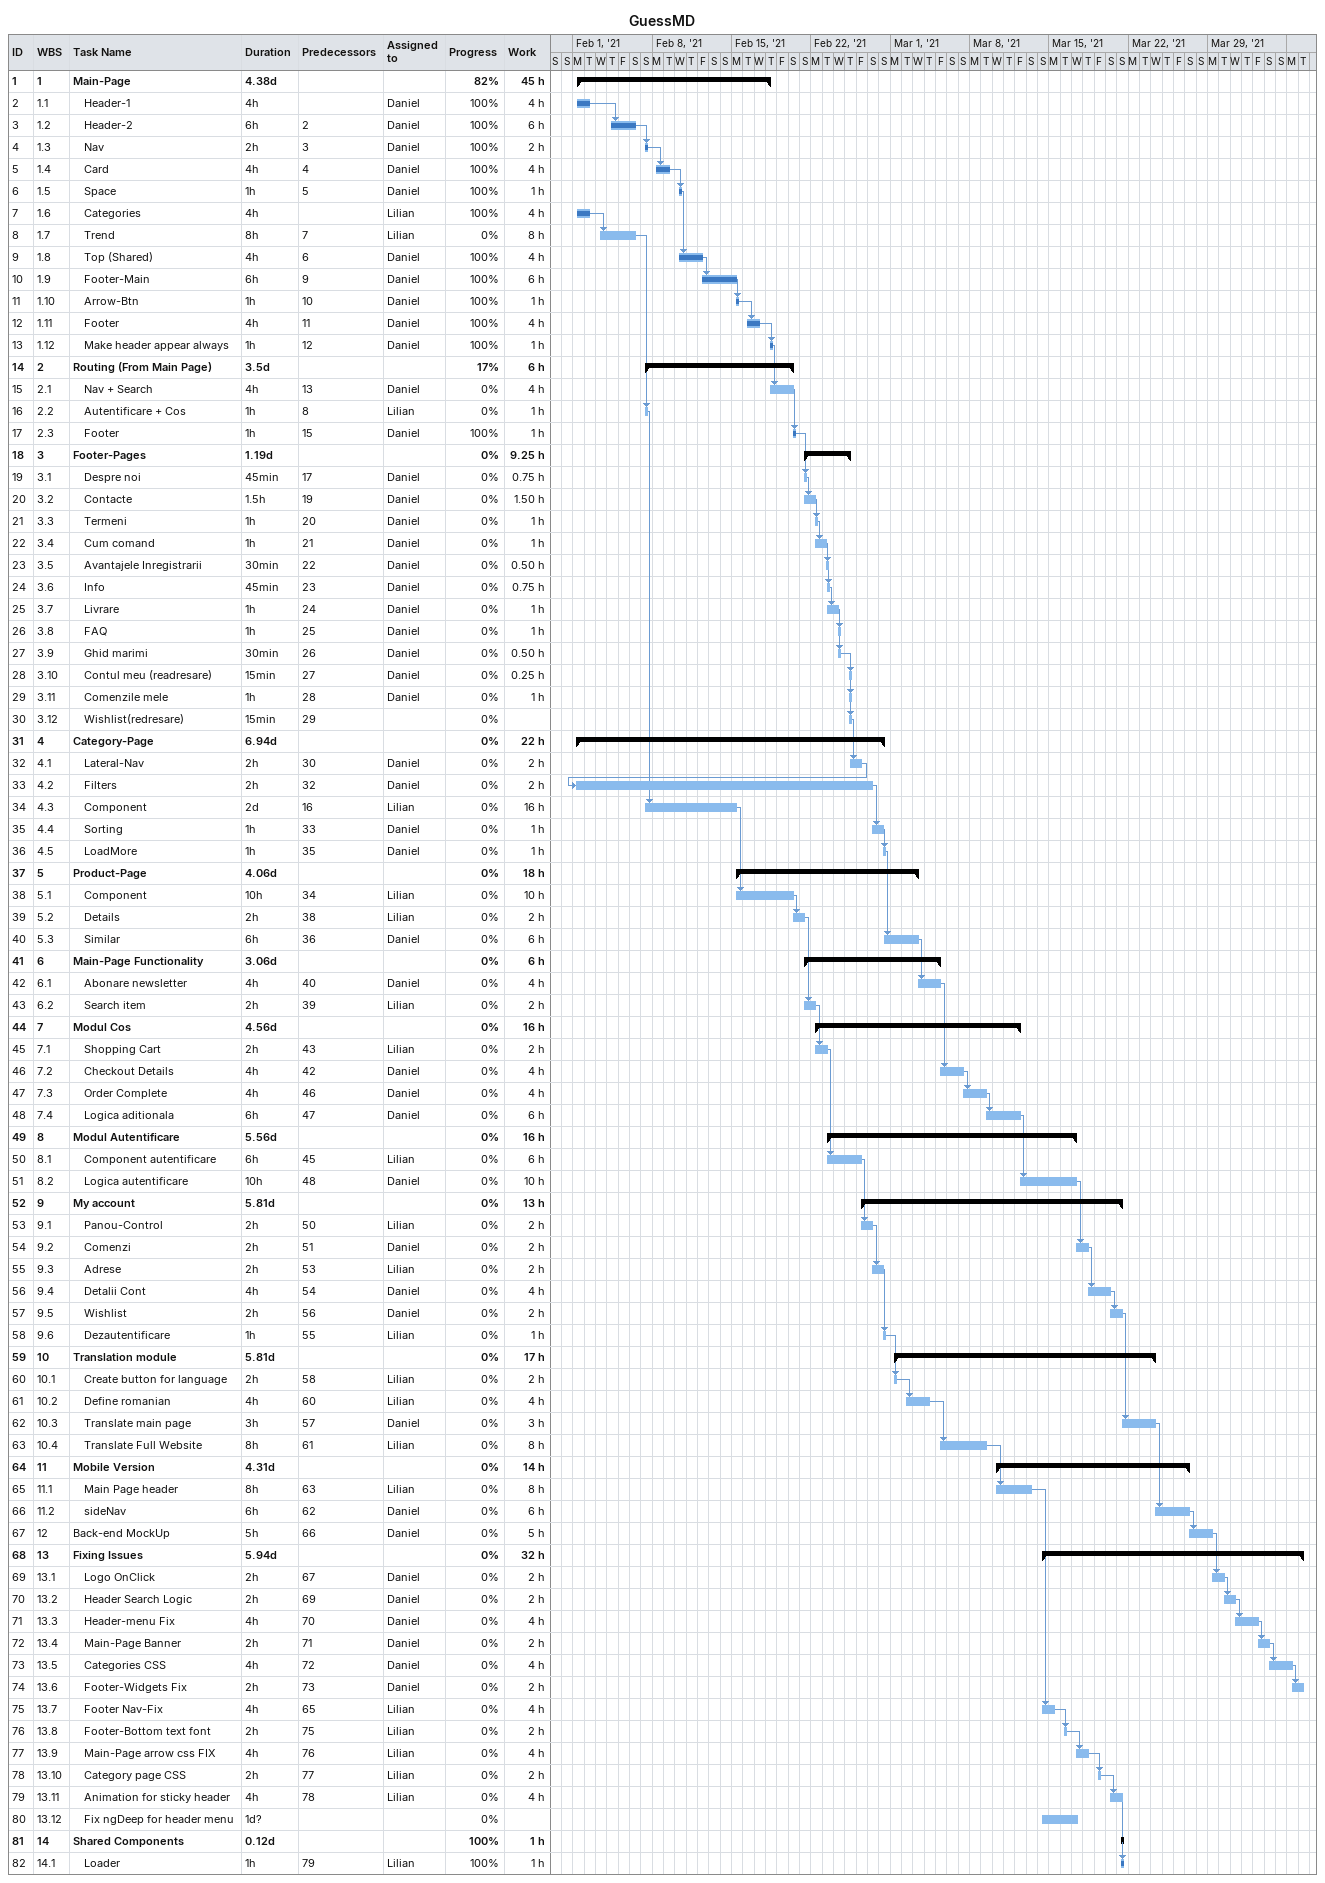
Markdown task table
GuessMD

| ID | WBS | Task | Duration | Start | Finish | Predecessors | Resources | % complete | Work (h) |
|---|---|---|---|---|---|---|---|---|---|
| 1 | 1 | **Main-Page** | 4.38d | 2021-02-01 | 2021-02-18 |  |  | 82 | 45 |
| 2 | 1.1 | Header-1 | 4h | 2021-02-01 | 2021-02-02 |  | Daniel | 100 | 4 |
| 3 | 1.2 | Header-2 | 6h | 2021-02-04 | 2021-02-06 | 2 | Daniel | 100 | 6 |
| 4 | 1.3 | Nav | 2h | 2021-02-07 | 2021-02-07 | 3 | Daniel | 100 | 2 |
| 5 | 1.4 | Card | 4h | 2021-02-08 | 2021-02-09 | 4 | Daniel | 100 | 4 |
| 6 | 1.5 | Space | 1h | 2021-02-10 | 2021-02-10 | 5 | Daniel | 100 | 1 |
| 7 | 1.6 | Categories | 4h | 2021-02-01 | 2021-02-02 |  | Lilian | 100 | 4 |
| 8 | 1.7 | Trend | 8h | 2021-02-03 | 2021-02-06 | 7 | Lilian | 0 | 8 |
| 9 | 1.8 | Top (Shared) | 4h | 2021-02-10 | 2021-02-12 | 6 | Daniel | 100 | 4 |
| 10 | 1.9 | Footer-Main | 6h | 2021-02-12 | 2021-02-15 | 9 | Daniel | 100 | 6 |
| 11 | 1.10 | Arrow-Btn | 1h | 2021-02-15 | 2021-02-15 | 10 | Daniel | 100 | 1 |
| 12 | 1.11 | Footer | 4h | 2021-02-16 | 2021-02-17 | 11 | Daniel | 100 | 4 |
| 13 | 1.12 | Make header appear always | 1h | 2021-02-18 | 2021-02-18 | 12 | Daniel | 100 | 1 |
| 14 | 2 | **Routing (From Main Page)** | 3.5d | 2021-02-07 | 2021-02-20 |  |  | 17 | 6 |
| 15 | 2.1 | Nav + Search | 4h | 2021-02-18 | 2021-02-20 | 13 | Daniel | 0 | 4 |
| 16 | 2.2 | Autentificare + Cos | 1h | 2021-02-07 | 2021-02-07 | 8 | Lilian | 0 | 1 |
| 17 | 2.3 | Footer | 1h | 2021-02-20 | 2021-02-20 | 15 | Daniel | 100 | 1 |
| 18 | 3 | **Footer-Pages** | 1.19d | 2021-02-21 | 2021-02-25 |  |  | 0 | 9.25 |
| 19 | 3.1 | Despre noi | 45min | 2021-02-21 | 2021-02-21 | 17 | Daniel | 0 | 0.75 |
| 20 | 3.2 | Contacte | 1.5h | 2021-02-21 | 2021-02-22 | 19 | Daniel | 0 | 1.50 |
| 21 | 3.3 | Termeni | 1h | 2021-02-22 | 2021-02-22 | 20 | Daniel | 0 | 1 |
| 22 | 3.4 | Cum comand | 1h | 2021-02-22 | 2021-02-23 | 21 | Daniel | 0 | 1 |
| 23 | 3.5 | Avantajele Inregistrarii | 30min | 2021-02-23 | 2021-02-23 | 22 | Daniel | 0 | 0.50 |
| 24 | 3.6 | Info | 45min | 2021-02-23 | 2021-02-23 | 23 | Daniel | 0 | 0.75 |
| 25 | 3.7 | Livrare | 1h | 2021-02-23 | 2021-02-24 | 24 | Daniel | 0 | 1 |
| 26 | 3.8 | FAQ | 1h | 2021-02-24 | 2021-02-24 | 25 | Daniel | 0 | 1 |
| 27 | 3.9 | Ghid marimi | 30min | 2021-02-24 | 2021-02-24 | 26 | Daniel | 0 | 0.50 |
| 28 | 3.10 | Contul meu (readresare) | 15min | 2021-02-25 | 2021-02-25 | 27 | Daniel | 0 | 0.25 |
| 29 | 3.11 | Comenzile mele | 1h | 2021-02-25 | 2021-02-25 | 28 | Daniel | 0 | 1 |
| 30 | 3.12 | Wishlist(redresare) | 15min | 2021-02-25 | 2021-02-25 | 29 |  | 0 |  |
| 31 | 4 | **Category-Page** | 6.94d | 2021-02-01 | 2021-02-28 |  |  | 0 | 22 |
| 32 | 4.1 | Lateral-Nav | 2h | 2021-02-25 | 2021-02-26 | 30 | Daniel | 0 | 2 |
| 33 | 4.2 | Filters | 2h | 2021-02-01 | 2021-02-27 | 32 | Daniel | 0 | 2 |
| 34 | 4.3 | Component | 2d | 2021-02-07 | 2021-02-15 | 16 | Lilian | 0 | 16 |
| 35 | 4.4 | Sorting | 1h | 2021-02-27 | 2021-02-28 | 33 | Daniel | 0 | 1 |
| 36 | 4.5 | LoadMore | 1h | 2021-02-28 | 2021-02-28 | 35 | Daniel | 0 | 1 |
| 37 | 5 | **Product-Page** | 4.06d | 2021-02-15 | 2021-03-03 |  |  | 0 | 18 |
| 38 | 5.1 | Component | 10h | 2021-02-15 | 2021-02-20 | 34 | Lilian | 0 | 10 |
| 39 | 5.2 | Details | 2h | 2021-02-20 | 2021-02-21 | 38 | Lilian | 0 | 2 |
| 40 | 5.3 | Similar | 6h | 2021-02-28 | 2021-03-03 | 36 | Daniel | 0 | 6 |
| 41 | 6 | **Main-Page Functionality** | 3.06d | 2021-02-21 | 2021-03-05 |  |  | 0 | 6 |
| 42 | 6.1 | Abonare newsletter | 4h | 2021-03-03 | 2021-03-05 | 40 | Daniel | 0 | 4 |
| 43 | 6.2 | Search item | 2h | 2021-02-21 | 2021-02-22 | 39 | Lilian | 0 | 2 |
| 44 | 7 | **Modul Cos** | 4.56d | 2021-02-22 | 2021-03-12 |  |  | 0 | 16 |
| 45 | 7.1 | Shopping Cart | 2h | 2021-02-22 | 2021-02-23 | 43 | Lilian | 0 | 2 |
| 46 | 7.2 | Checkout Details | 4h | 2021-03-05 | 2021-03-07 | 42 | Daniel | 0 | 4 |
| 47 | 7.3 | Order Complete | 4h | 2021-03-07 | 2021-03-09 | 46 | Daniel | 0 | 4 |
| 48 | 7.4 | Logica aditionala | 6h | 2021-03-09 | 2021-03-12 | 47 | Daniel | 0 | 6 |
| 49 | 8 | **Modul Autentificare** | 5.56d | 2021-02-23 | 2021-03-17 |  |  | 0 | 16 |
| 50 | 8.1 | Component autentificare | 6h | 2021-02-23 | 2021-02-26 | 45 | Lilian | 0 | 6 |
| 51 | 8.2 | Logica autentificare | 10h | 2021-03-12 | 2021-03-17 | 48 | Daniel | 0 | 10 |
| 52 | 9 | **My account** | 5.81d | 2021-02-26 | 2021-03-21 |  |  | 0 | 13 |
| 53 | 9.1 | Panou-Control | 2h | 2021-02-26 | 2021-02-27 | 50 | Lilian | 0 | 2 |
| 54 | 9.2 | Comenzi | 2h | 2021-03-17 | 2021-03-18 | 51 | Daniel | 0 | 2 |
| 55 | 9.3 | Adrese | 2h | 2021-02-27 | 2021-02-28 | 53 | Lilian | 0 | 2 |
| 56 | 9.4 | Detalii Cont | 4h | 2021-03-18 | 2021-03-20 | 54 | Daniel | 0 | 4 |
| 57 | 9.5 | Wishlist | 2h | 2021-03-20 | 2021-03-21 | 56 | Daniel | 0 | 2 |
| 58 | 9.6 | Dezautentificare | 1h | 2021-02-28 | 2021-02-28 | 55 | Lilian | 0 | 1 |
| 59 | 10 | **Translation module** | 5.81d | 2021-03-01 | 2021-03-24 |  |  | 0 | 17 |
| 60 | 10.1 | Create button for language | 2h | 2021-03-01 | 2021-03-01 | 58 | Lilian | 0 | 2 |
| 61 | 10.2 | Define romanian | 4h | 2021-03-02 | 2021-03-04 | 60 | Lilian | 0 | 4 |
| 62 | 10.3 | Translate main page | 3h | 2021-03-21 | 2021-03-24 | 57 | Daniel | 0 | 3 |
| 63 | 10.4 | Translate Full Website | 8h | 2021-03-05 | 2021-03-09 | 61 | Lilian | 0 | 8 |
| 64 | 11 | **Mobile Version** | 4.31d | 2021-03-10 | 2021-03-27 |  |  | 0 | 14 |
| 65 | 11.1 | Main Page header | 8h | 2021-03-10 | 2021-03-13 | 63 | Lilian | 0 | 8 |
| 66 | 11.2 | sideNav | 6h | 2021-03-24 | 2021-03-27 | 62 | Daniel | 0 | 6 |
| 67 | 12 | Back-end MockUp | 5h | 2021-03-27 | 2021-03-29 | 66 | Daniel | 0 | 5 |
| 68 | 13 | **Fixing Issues** | 5.94d | 2021-03-14 | 2021-04-06 |  |  | 0 | 32 |
| 69 | 13.1 | Logo OnClick | 2h | 2021-03-29 | 2021-03-30 | 67 | Daniel | 0 | 2 |
| 70 | 13.2 | Header Search Logic | 2h | 2021-03-30 | 2021-03-31 | 69 | Daniel | 0 | 2 |
| 71 | 13.3 | Header-menu Fix | 4h | 2021-03-31 | 2021-04-02 | 70 | Daniel | 0 | 4 |
| 72 | 13.4 | Main-Page Banner | 2h | 2021-04-02 | 2021-04-03 | 71 | Daniel | 0 | 2 |
| 73 | 13.5 | Categories CSS | 4h | 2021-04-03 | 2021-04-05 | 72 | Daniel | 0 | 4 |
| 74 | 13.6 | Footer-Widgets Fix | 2h | 2021-04-05 | 2021-04-06 | 73 | Daniel | 0 | 2 |
| 75 | 13.7 | Footer Nav-Fix | 4h | 2021-03-14 | 2021-03-15 | 65 | Lilian | 0 | 4 |
| 76 | 13.8 | Footer-Bottom text font | 2h | 2021-03-16 | 2021-03-16 | 75 | Lilian | 0 | 2 |
| 77 | 13.9 | Main-Page arrow css FIX | 4h | 2021-03-17 | 2021-03-18 | 76 | Lilian | 0 | 4 |
| 78 | 13.10 | Category page CSS | 2h | 2021-03-19 | 2021-03-19 | 77 | Lilian | 0 | 2 |
| 79 | 13.11 | Animation for sticky header | 4h | 2021-03-20 | 2021-03-21 | 78 | Lilian | 0 | 4 |
| 80 | 13.12 | Fix ngDeep for header menu | 1d? | 2021-03-14 | 2021-03-17 |  |  | 0 |  |
| 81 | 14 | **Shared Components** | 0.12d | 2021-03-21 | 2021-03-21 |  |  | 100 | 1 |
| 82 | 14.1 | Loader | 1h | 2021-03-21 | 2021-03-21 | 79 | Lilian | 100 | 1 |
